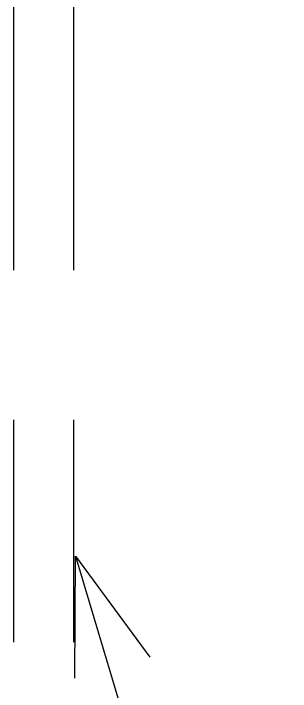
# Model space of a CAD drawing. Header units: metres. Extents: x 0 to 298, y 0 to 162.
# Drawn here: x 202.562 to 203.025, y 92.278 to 93.41 of the extents above; entities that cross this region are included whole.
import ezdxf

# ---------------------------------------------------------------- set-up
doc = ezdxf.new("R2010")
doc.units = ezdxf.units.M
doc.header["$MEASUREMENT"] = 0
doc.linetypes.add('DASHED', pattern=[0.75, 0.5, -0.25])

msp = doc.modelspace()

# ---------------------------------------------------------------- linework, layer by layer
at = {"linetype": 'DASHED'}
for p, q in [((202.56203, 109.98171), (202.56203, 92.36013)), ((202.66203, 109.98171), (202.66203, 92.36013))]:
    msp.add_line(p, q, dxfattribs=at)
at = {"ltscale": 0.25}
for p, q in [((202.66422, 92.29993), (202.66568, 92.50377)), ((202.66568, 92.50377), (203.02453, 91.30299)), ((202.66568, 92.50377), (202.7899, 92.3351))]:
    msp.add_line(p, q, dxfattribs=at)

doc.saveas('drawing.dxf')
